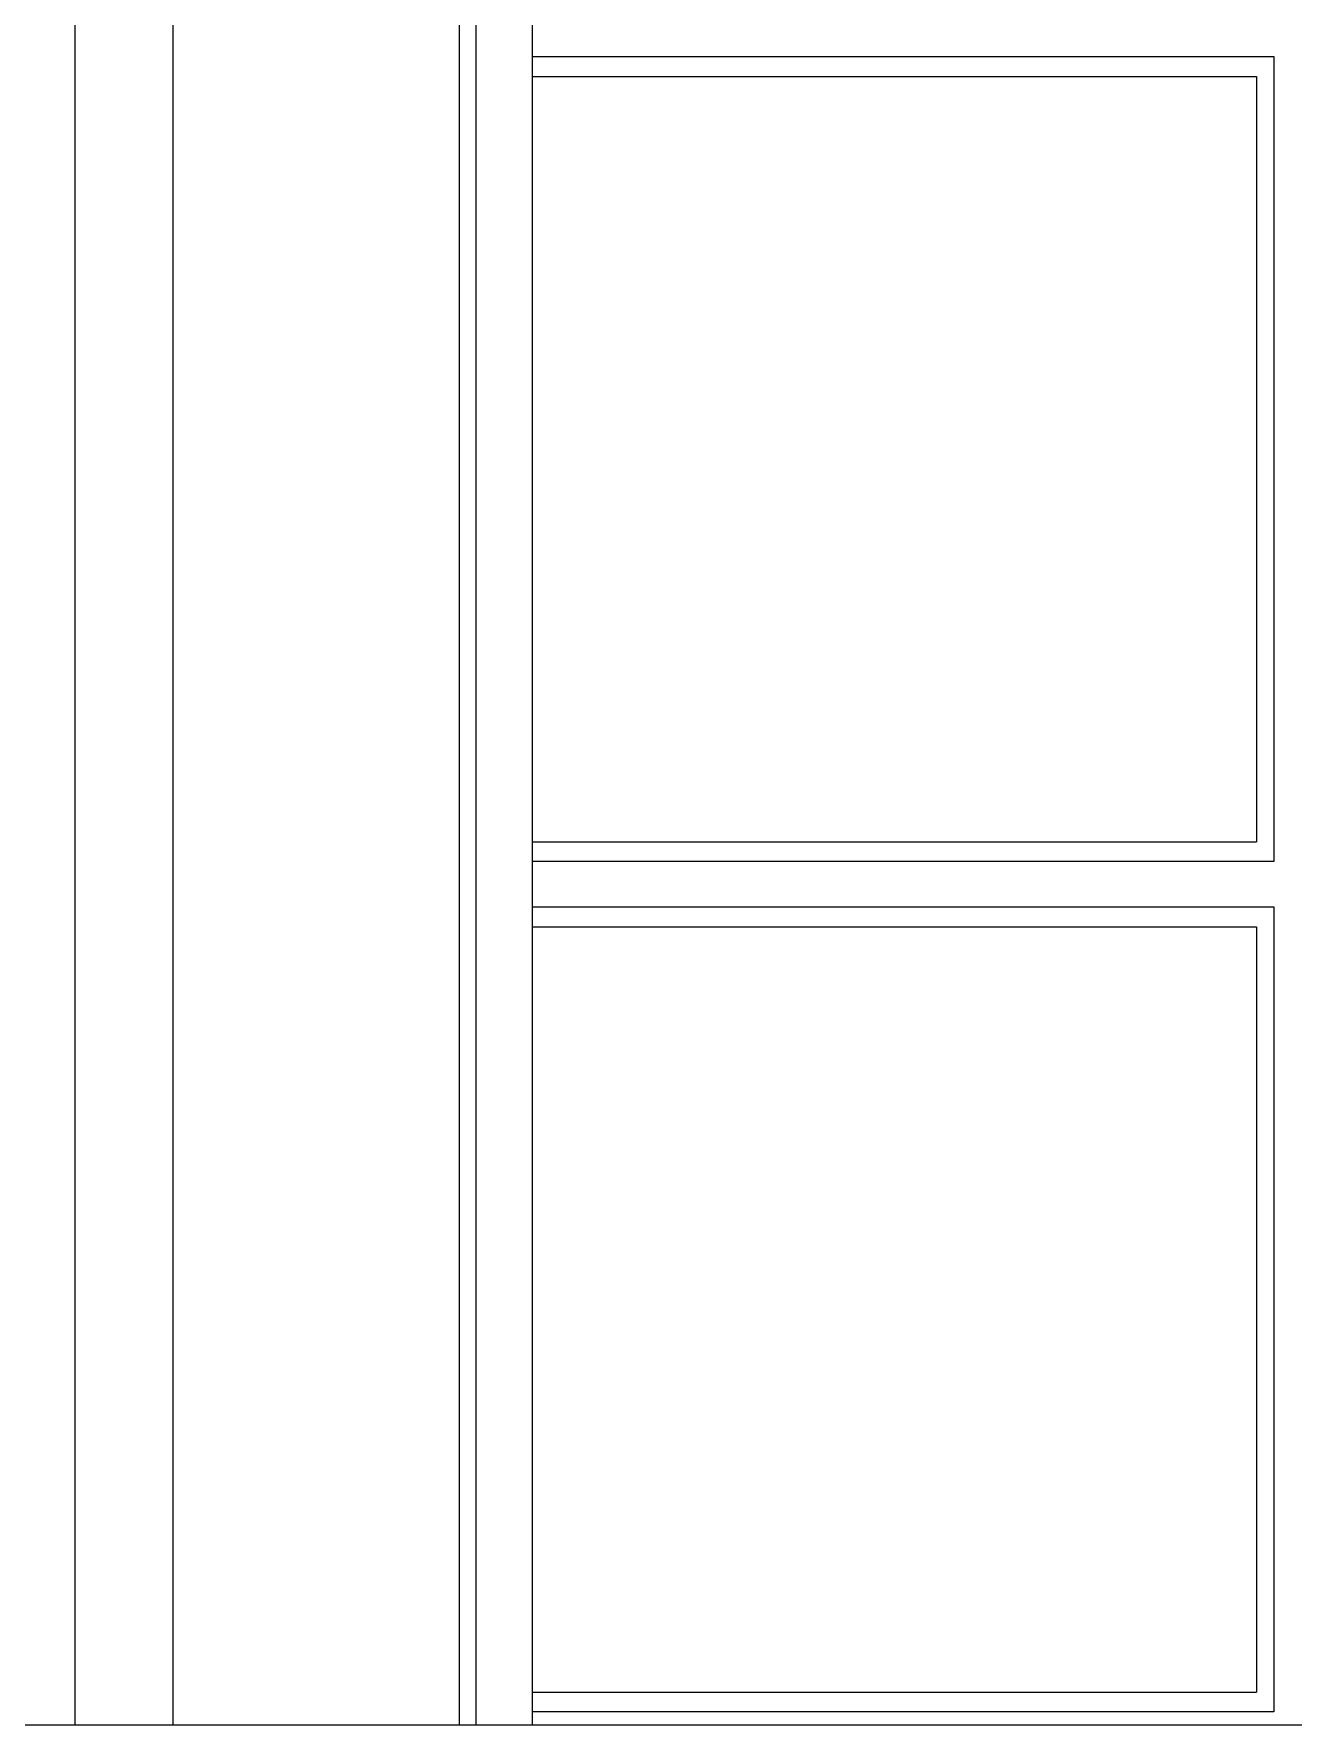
# Model space of a CAD drawing. Header units: inches. Extents: x 135267 to 147066, y -21506 to -19082.
# Drawn here: x 138984.92 to 139000.42, y -20336.29 to -20315.46 of the extents above; entities that cross this region are included whole.
import ezdxf

# ---------------------------------------------------------------- set-up
doc = ezdxf.new("R2010")
doc.units = ezdxf.units.IN
doc.header["$LTSCALE"] = 0.5
doc.header["$MEASUREMENT"] = 0
doc.layers.add('PARAPET', color=50, linetype='Continuous', lineweight=13)
doc.layers.add('window', color=4, linetype='Continuous', lineweight=13)

msp = doc.modelspace()

# ---------------------------------------------------------------- linework, layer by layer
at = {"layer": 'PARAPET'}
msp.add_line((139009.792, -20336.295), (138974.423, -20336.295), dxfattribs=at)
at = {"layer": 'window'}
for p, q in [((138985.423, -20336.295), (138985.423, -20288.48)), ((138986.628, -20289.877), (138986.628, -20336.295)), ((138990.153, -20293.98), (138990.153, -20336.295)), ((138990.363, -20336.295), (138990.363, -20294.225)), ((138991.053, -20295.028), (138991.053, -20336.295)), ((138991.053, -20315.737), (139000.183, -20315.737)), ((139000.183, -20315.737), (139000.183, -20325.655)), ((138991.053, -20315.982), (138999.973, -20315.982)), ((138999.973, -20315.982), (138999.973, -20325.411)), ((138991.053, -20325.411), (138999.973, -20325.411)), ((139000.183, -20325.655), (138991.053, -20325.655)), ((138991.053, -20326.214), (139000.183, -20326.214)), ((139000.183, -20326.214), (139000.183, -20336.132)), ((138991.053, -20326.459), (138999.973, -20326.459)), ((138999.973, -20326.459), (138999.973, -20335.888)), ((138991.053, -20335.888), (138999.973, -20335.888)), ((139000.183, -20336.132), (138991.053, -20336.132))]:
    msp.add_line(p, q, dxfattribs=at)

doc.saveas('drawing.dxf')
